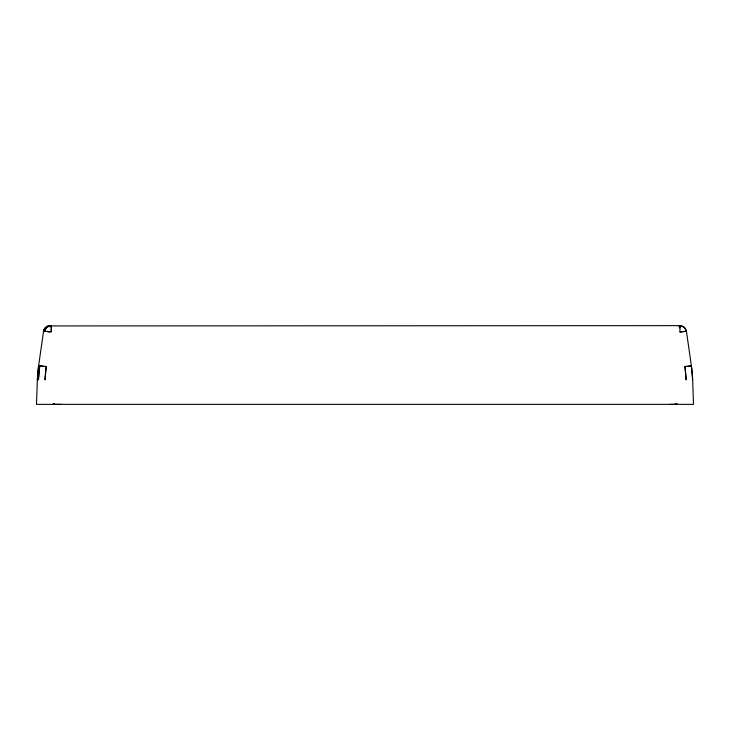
<?xml version="1.0" encoding="UTF-8"?>
<svg xmlns="http://www.w3.org/2000/svg" width="730" height="730" viewBox="0 0 730 730"><rect width="100%" height="100%" fill="white"/><g stroke="black" fill="none" stroke-linecap="round" stroke-linejoin="round"><path stroke-width="1.09" d="M50.051 325.936L679.931 325.644L684.229 327.25L686.428 331.274L691.392 365.885L692.642 379.928L693.5 404.356L36.5 404.356L37.349 379.928A131.172 131.172 0 0 1 38.599 365.885L43.563 331.274C43.946 328.199 47.258 325.361 50.051 325.826M678.836 325.936L678.836 325.653A6.561 6.561 0 0 1 680.497 325.863M678.836 325.826L681.063 326.036M37.349 379.928L38.599 365.885M53.436 404.356L54.85 404.091A3.933 3.933 0 0 1 53.436 404.356L61.329 404.338M679.94 325.708L679.958 331.977L686.419 331.265A6.561 6.561 0 0 0 679.931 325.644L679.949 326.346M679.958 331.977L686.428 331.274M675.843 404.347L677.549 404.356L676.135 404.091A3.933 3.933 0 0 0 677.203 404.338L677.404 404.356M669.711 404.356L676.117 404.347M43.846 331.32L44.32 331.384M691.392 365.885L684.923 366.588A124.803 124.721 5.9 0 1 686.109 379.928L684.923 366.588L691.392 365.885A131.354 131.281 6 0 1 692.642 379.928M51.164 326.346L51.155 325.671L51.173 329.622M51.164 326.857L51.173 327.487M679.949 327.487L679.949 327.971M51.173 329.048L51.173 331.977C42.541 330.27 49.968 333.281 51.173 331.11M681.61 326.264A6.561 6.561 0 0 1 682.139 326.538M43.563 331.274A6.561 6.561 0 0 1 50.06 325.644M676.5 404.356A3.933 3.933 0 0 1 675.077 404.091M53.801 404.091A3.933 3.933 0 0 1 52.377 404.356M39.703 365.885L38.453 379.928A131.354 131.281 6.1 0 1 39.703 365.885L46.218 366.588L45.032 379.928A124.803 124.721 5.5 0 1 46.218 366.588L39.73 365.867M45.36 329.13C42.057 332.25 49.166 331.155 44.731 331.256A6.561 6.561 0 0 1 51.155 325.644L46.857 327.25L45.36 329.13"/></g></svg>
